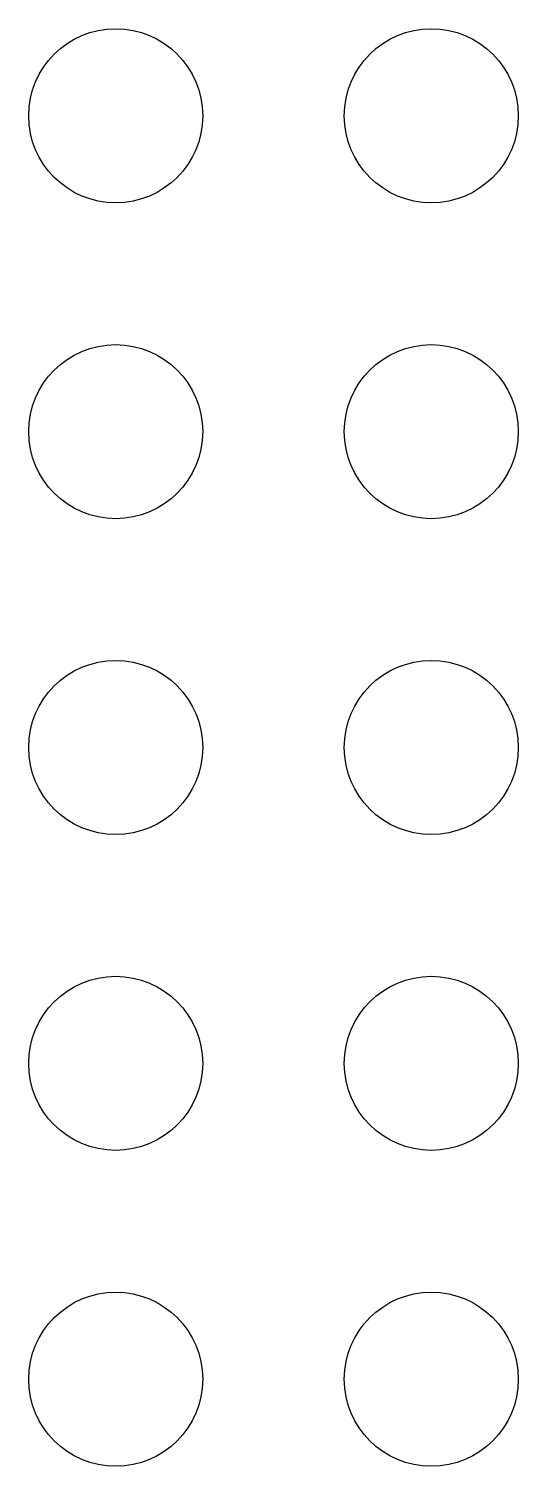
# Model space of a CAD drawing. Extents: x -4.4 to 79.2, y -59.9 to -10.8.
# Drawn here: x 74.2 to 76.17, y -59.9 to -54.12 of the extents above; entities that cross this region are included whole.
import ezdxf

# ---------------------------------------------------------------- set-up
doc = ezdxf.new("R2010")
doc.units = 0
doc.layers.add('BLACK', color=7, linetype='CONTINUOUS')

msp = doc.modelspace()

# ---------------------------------------------------------------- linework, layer by layer
at = {"layer": 'BLACK'}
for centre in [(74.549, -54.473), (75.819, -54.473), (74.549, -55.743), (75.819, -55.743), (74.549, -57.013), (75.819, -57.013), (74.549, -58.283), (75.819, -58.283), (74.549, -59.553), (75.819, -59.553)]:
    msp.add_circle(centre, 0.35, dxfattribs=at)

doc.saveas('drawing.dxf')
